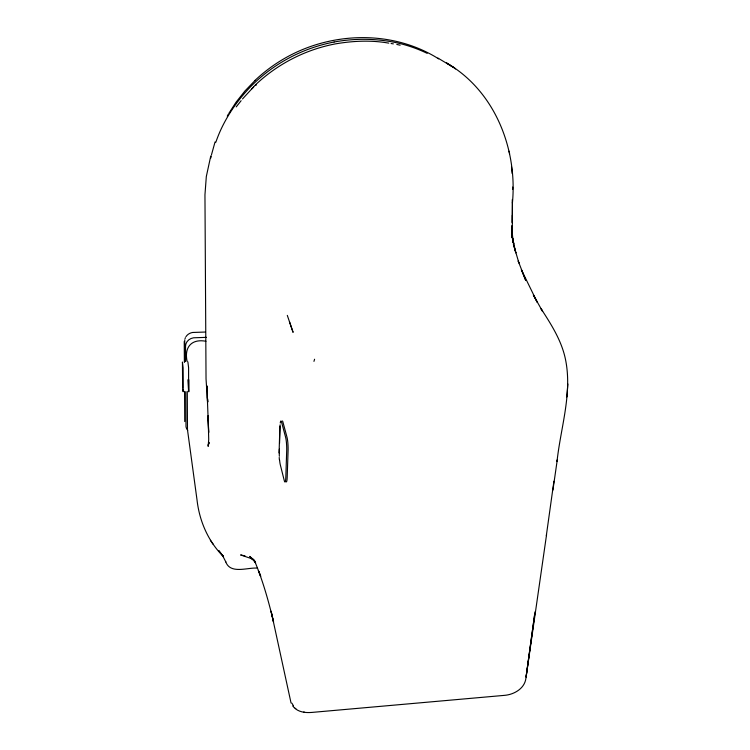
<?xml version="1.0" encoding="UTF-8"?>
<svg xmlns="http://www.w3.org/2000/svg" width="750" height="750" viewBox="0 0 750 750"><rect width="100%" height="100%" fill="white"/><g stroke="black" fill="none" stroke-linecap="round" stroke-linejoin="round"><path stroke-width="1.12" d="M512.409 203.081L512.297 222.741L512.419 199.472L512.409 203.081C517.641 148.969 494.869 90.862 446.578 62.962L453.103 67.191L437.916 58.059M512.297 236.494L511.772 226.041L512.297 236.494L512.344 215.25M207.197 398.381L207.356 386.053M512.634 189.506L512.691 187.059M279.084 452.916L279.891 426.216M279.375 449.147L279.272 452.634A9.656 1.209 87.4 0 0 279.337 456.291M279.553 443.325L280.078 425.869A9.741 1.238 87.6 0 1 280.125 424.809M513.15 242.963L511.828 234.656L513.759 243.853L511.762 234.647L515.831 252.919L513.413 244.2L518.944 263.044L518.194 260.991L525.759 280.5L521.353 269.728L537.263 302.259L533.344 294.984L542.606 311.447L541.097 308.803C551.306 324.553 561.703 340.8 565.5 359.475C572.484 393.506 560.634 427.631 557.034 461.353L557.269 459.862L552.909 490.134M567.863 383.972L566.831 396.975L566.925 395.944M546.572 534.6L525.919 678.263C524.663 688.678 513.825 694.716 504.206 695.381L311.747 712.434C306.178 712.856 300.113 712.388 295.528 708.862M534.628 614.616L526.05 677.1L535.031 611.841M546.328 535.622L553.922 481.256M210.844 157.959L211.209 155.784M211.5 154.716L215.053 141.956M210.741 156.122L206.316 176.55L204.956 194.794L206.034 378.9L207.469 400.912M208.772 443.644L208.294 445.266L208.837 442.219L208.153 446.363L208.716 439.444L208.106 415.753L208.669 432.497L207.375 399.216M313.95 361.378L314.587 359.231M208.725 443.484L209.006 442.838M187.875 361.875L188.597 367.678L188.606 391.547L187.894 379.772M227.278 116.194L228.281 114.234M228.881 113.306L236.062 102.197L245.025 90.891L255.094 80.419M236.213 106.884L241.125 100.706M242.522 98.944L255.553 84.787M251.794 88.875L253.631 87.047M255.366 85.491L256.472 84.9M334.088 42.009C354.413 38.288 375.375 38.363 395.625 42.544A149.259 138.619 -30.7 0 1 427.2 53.363M257.203 568.125C247.603 567.281 230.147 574.65 225.647 561.562M205.95 341.269C191.541 338.522 184.041 347.259 187.125 361.341M205.519 332.034L192.684 332.466A9.188 8.166 -9 0 0 185.934 336.731M206.428 337.359L193.566 337.791A9.263 8.213 -9.2 0 0 185.531 346.266L185.616 361.416M245.044 555.928L240.619 554.934L253.603 559.369M388.781 43.134C371.072 40.013 352.866 40.866 335.212 43.922A149.484 138.759 -30.5 0 0 255.544 84.778M391.078 43.509L393.375 43.875M250.669 558.394L252.872 559.116M294.919 708.103L295.847 708.572M303.891 711.928L304.5 712.35M250.359 557.222L251.85 558.319M453.225 67.2L455.484 68.859L454.509 68.138M252.206 558.591L249.769 556.397L255.412 562.575M292.744 705.994L294.534 707.981M225.844 561.984L222.309 555.056L223.463 556.65C208.219 541.434 199.397 521.147 197.006 499.8L187.613 430.716M220.734 553.013L218.531 550.434L223.463 556.65M210.366 540.319L213.159 544.256M255.628 562.875L254.203 560.006C262.65 579.994 268.575 600.956 273.562 622.05L271.097 611.203L291.047 703.003M291.891 703.172L293.428 705.778M258.366 570.525L260.738 576.337L258.788 571.547M287.306 315.375L293.091 332.344L289.444 321.647M188.831 391.837L188.766 379.744M509.072 151.191L509.597 153.938M207.666 398.906L208.097 401.794M182.803 389.334L183.159 391.772L183.094 367.884L182.438 362.044L182.625 388.031M511.537 166.941L512.137 173.466M513.103 242.119L511.894 228.713L512.353 237.872M279.375 459.75L279.206 457.481M187.284 391.359L187.481 429.459M185.794 391.725L186 426.684A9.009 7.734 -10 0 0 187.791 430.312M184.847 361.725L184.725 340.875A9.188 8.166 -9 0 1 184.8 339.806M184.238 341.494L184.369 362.381M184.556 391.388L184.744 421.556M279.581 459.975A9.656 1.209 87.4 0 0 280.284 464.709L284.4 481.097A9.872 1.256 87.3 0 0 285.825 477.338L286.725 449.897A9.947 1.284 87.5 0 0 285.637 437.381L281.438 421.669A9.741 1.238 87.6 0 0 280.275 423.019M282.45 420.975A9.741 1.247 87.6 0 1 282.797 421.613L287.025 437.316A9.947 1.294 87.5 0 1 288.113 449.822L287.194 477.262A9.872 1.266 87.3 0 1 286.116 481.772M215.803 142.303A142.725 132.891 -30.3 0 1 220.725 129.938C228.909 112.266 240.506 96.309 254.55 82.819A149.278 138.694 -30.5 0 1 334.088 42.028M255.047 80.372A147.084 137.541 -30.3 0 1 290.981 54.909C335.016 32.297 390.403 31.106 433.8 55.931A147.094 136.809 -32.6 0 1 438.666 58.884M396.816 44.456A149.466 138.694 -30.6 0 1 400.144 45.206M185.025 338.747A9.188 8.166 -9 0 1 185.409 337.716"/></g></svg>
